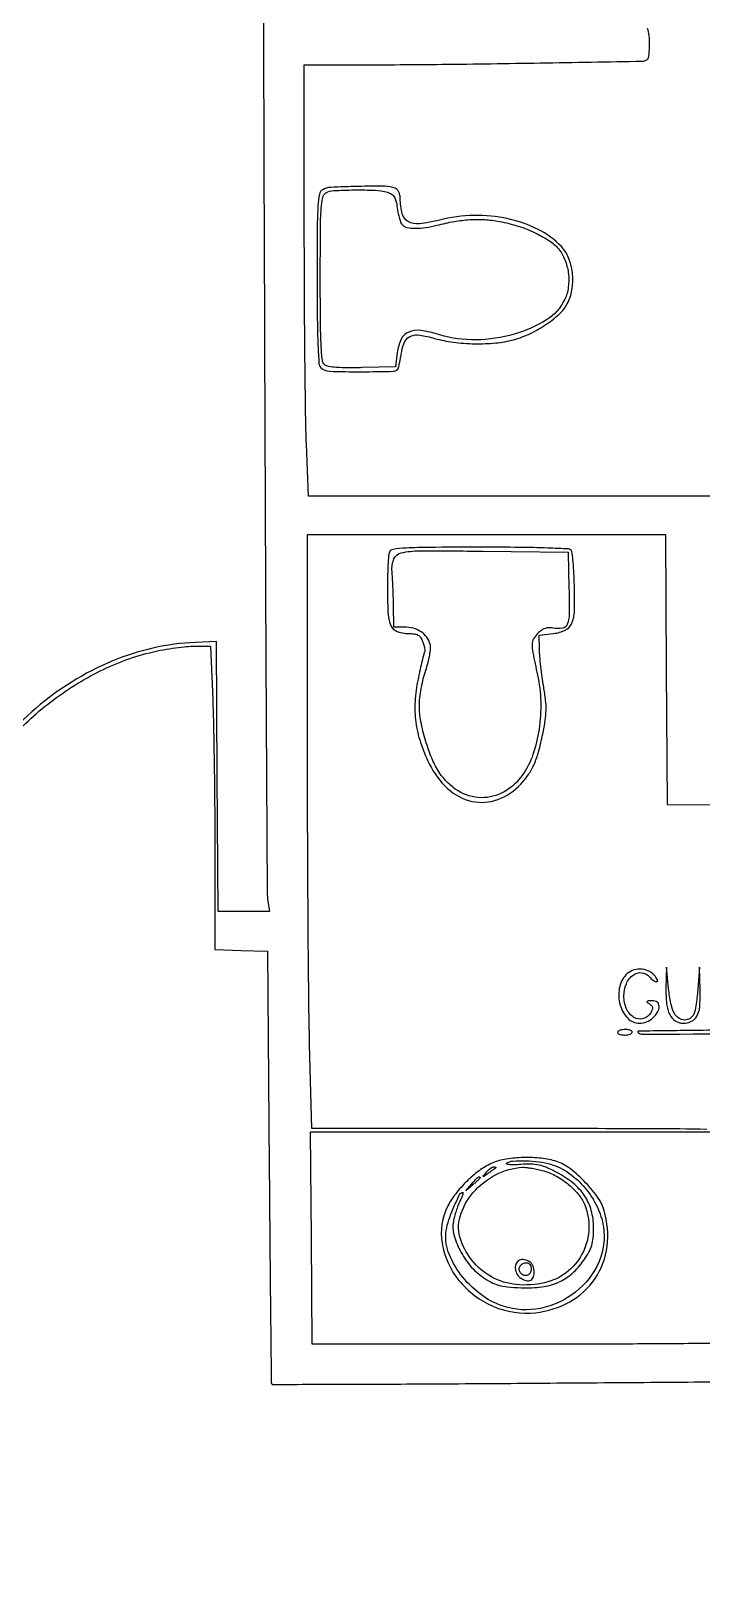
# Model space of a CAD drawing. Extents: x 169 to 2908, y 294 to 2057.
# Drawn here: x 723.5 to 933.4, y 989.1 to 1474.6 of the extents above; entities that cross this region are included whole.
import ezdxf

# ---------------------------------------------------------------- set-up
doc = ezdxf.new("R2010")
doc.units = 0

msp = doc.modelspace()

# ---------------------------------------------------------------- linework, layer by layer
for points in [[(2071.506825, 305.439341, -0.000001), (1934.444724, 305.133768, -0.000138)], [(646.756679, 1851.968669, -0.000145), (746.916667, 1851.998344, 0.000185), (845.97197, 1852.035699, 0.00031), (929.273293, 1852.149658, 0.000005), (1004.735214, 1852.300526, 0.667452), (1004.822202, 1852.511132, 0.198979), (1003.485503, 1853.064609, 0.000003), (736.580845, 1852.994411, 0.000204), (503.215502, 1852.83626, 0.001845)], [(1038.744617, 303.238644, -0.000023), (700.1838, 302.982319, -0.000004), (342.98374, 302.731113, -0.013624)], [(1988.905222, 490.963323, 0.000012), (1874.026711, 490.794518, 0.000021), (1738.015911, 490.58562, 0.000015), (1585.25, 490.339917), (1195, 489.700542), (1194.983701, 526.100271, 0.001103), (1194.93485, 544.503369, 0.000386), (1194.785781, 570.966978, 0.000383), (1194.576977, 600.083506, 0.000448), (1194.332818, 627.723486, -0.000646), (1194.027938, 663.861437, -0.004702), (1194.067155, 681.210191, -0.0029), (1194.260479, 692.278592, -0.316318), (1195.099117, 693.41447, -0.080172), (1196.280534, 693.607664, -0.000004), (1324.530678, 693.874949, -0.000166), (1465.990594, 694.12187, -0.0001)], [(1618.627097, 1718.007453, 0.000004), (1564.009911, 1717.847718, 0.000021)], [(1474.488253, 488.488147, -0.000004), (1562.111462, 488.759446, -0.000246)], [(875.517606, 897.711157, -0.000003), (920.169124, 897.876895, -0.000247)], [(1984.413359, 489.705422, 0.000005), (2072.00811, 490.006244, 0.198017)], [(325.530611, 1082.5, 0.000045), (327.318343, 762.605952, 0.000293)], [(1116.514283, 1208, 0.00006), (1115.815024, 1385.383117, 0.000198)], [(795.834249, 1602), (796.462065, 1403.75, 0.000231), (796.738794, 1327.508627, 0.000377), (797.052444, 1262.78125, 0.000038), (797.381055, 1204.883967, 0.036769), (797.590253, 1202.25), (798.090626, 1199), (790.056166, 1199), (782.021706, 1199), (781.760853, 1241.25), (781.5, 1283.5), (775, 1283.20854, 0.088427), (748.802487, 1277.317083, 0.078748), (725.056446, 1262.601835, 0.078317), (706.917978, 1241.177595, 0.085894)], [(1000.5, 1476.5), (1000.200096, 1470.75), (999.900192, 1465), (1008.450096, 1465), (1017, 1465), (1017, 1397), (1017, 1329), (913.655065, 1329), (810.310131, 1329), (809.666237, 1345.25, -0.006273), (809.414296, 1354.558805, -0.001147), (809.203854, 1371.78125, -0.001234), (809.053555, 1391.937249, -0.001121), (808.996357, 1412.75), (808.970369, 1464), (825.735184, 1464.017638, 0.002458), (852.138415, 1464.175242, 0.001578), (882.775603, 1464.605491, 0.000141), (914.72723, 1465.164102, 0.13476), (916.116908, 1465.572253, 0.232175), (916.760459, 1466.596554, 0.019166), (916.975371, 1469.830243, 0.025587), (916.898294, 1473.162345, 0.073159), (916.393011, 1475.418213, 0.209079)], [(942.76875, 909.918329, 0.000009), (875.297287, 909.614526, 0.074582)], [(481.531082, 1197.796829, 0.00001), (445.492104, 1197.610348, 0.191238)], [(934.913109, 1130.741861, 0.005279), (918.082688, 1130.956551, 0.00055), (878.553499, 1131), (811.320975, 1131), (810.662535, 1157.25, -0.003629), (810.407352, 1171.568828, -0.000865), (810.19691, 1195.396875, -0.000889), (810.051185, 1222.769531, -0.000879), (810.002047, 1250.25), (810, 1317), (865.989147, 1317), (921.978294, 1317), (922.239147, 1274.75), (922.5, 1232.5), (1013.086278, 1232.24474)], [(715.433029, 1251.135735, -0.048566), (728.65226, 1263.813132, -0.048194), (744.192461, 1273.798257, -0.05706), (760.519306, 1279.958642, -0.013914), (763.984291, 1280.729761, -0.010747), (767.798603, 1281.383175, -0.010895), (771.389531, 1281.839421, -0.025467), (774.092958, 1281.984647), (779.685917, 1282), (780.342958, 1265.340288, -0.004775), (780.596264, 1256.862327, -0.001619), (780.806994, 1244.526912, -0.00161), (780.951826, 1230.894247, -0.001851), (781, 1217.880731), (781, 1187.080885), (789.25, 1186.790442), (797.5, 1186.5), (798.017608, 1119, 0.000318), (798.232786, 1093.08924, 0.000526), (798.451434, 1071.208272, 0.000023), (798.670551, 1051.450424, 0.127334), (798.767608, 1051.091989, 0.270266), (799.054896, 1050.925535, 0.000026), (823.827047, 1050.995858, 0.000753), (851.23669, 1051.116358, 0.000453), (883.75, 1051.337689, -0.000131), (917.393101, 1051.58835, -0.000168), (948.376954, 1051.800636, -0.000129), (974.356346, 1051.96317, -0.001433)], [(691.817282, 1198.660095, -0.000045), (655.882812, 1198.450568, -0.000498)]]:
    msp.add_lwpolyline(points, format="xyb")
for points in [[(814.75, 1424.919901, 0.217077), (813.735981, 1423.487026, 0.031362), (813.275881, 1419.844221, 0.014301), (813.045882, 1413.148327, 0.001434), (813, 1397.15031, 0.002327), (813.059569, 1384.351841, 0.0084), (813.27243, 1376.200552, 0.006623), (813.590759, 1370.53759, 0.180936), (814.2, 1369.2, 0.190798), (816.777864, 1368.084683, 0.008333), (826.767693, 1367.938781, 0.006554), (836.925236, 1368.092883, 0.320211), (838.453472, 1369.25, 0.021353), (838.642415, 1369.959568, 0.004358), (838.911808, 1371.230805, 0.004584), (839.198725, 1372.71515, 0.004288), (839.46512, 1374.237847, -0.073302), (840.494577, 1377.440998, -0.184713), (842.261059, 1379.080662, -0.134774), (845.100111, 1379.408426, -0.032903), (849.741223, 1378.376538, 0.040066), (855.526967, 1377.176746, 0.026792), (862.27578, 1376.698039, 0.026953), (868.951403, 1376.942811, 0.044505), (874.5, 1377.949589, 0.045419), (879.752648, 1379.922036, 0.038323), (884.887901, 1382.907495, 0.040004), (889.115559, 1386.348522, 0.0914), (891.513415, 1389.669513, 0.077556), (892.816966, 1394.06565, 0.063366), (892.850832, 1398.97638, 0.065187), (891.673155, 1403.591274, 0.095211), (889.415892, 1407.11371, 0.086728), (882.189829, 1412.471688, 0.06284), (872.722904, 1415.815033, 0.058752), (862.047963, 1416.849501, 0.056299), (851.264175, 1415.404069, -0.032109), (845.007452, 1414.255664, -0.156317), (841.514423, 1414.937562, -0.20712), (839.628124, 1417.370959, -0.061524), (839.013655, 1422.143011, 0.05418), (838.892155, 1423.209646, 0.058735), (838.544728, 1424.194909, 0.065814), (838.031276, 1424.965451, 0.12189), (837.418213, 1425.393011, 0.089653), (834.246706, 1425.994997, 0.007405), (825.810143, 1425.943883, 0.006183), (817.260922, 1425.65965, 0.121039)], [(835, 1424.10639, -0.069897), (836.286011, 1423.546773, -0.116258), (837.120869, 1422.718419, -0.083057), (837.66696, 1421.397796, -0.023085), (838.069868, 1419.186202, 0.019109), (838.364647, 1417.491873, 0.021653), (838.778754, 1415.895217, 0.021489), (839.243443, 1414.581718, 0.100938), (839.682856, 1413.917144, 0.148572), (841.173856, 1413.121075, 0.045776), (843.736411, 1412.85377, 0.039229), (846.94006, 1413.065424, 0.027196), (850.5, 1413.782492, -0.019732), (855.924087, 1414.959512, -0.028143), (860.816892, 1415.53933, -0.030341), (865.441922, 1415.544045, -0.029944), (870.054195, 1414.990173, -0.032882), (875.900636, 1413.527645, -0.03405), (881.434685, 1411.324066, -0.036629), (886.014897, 1408.700145, -0.085379), (888.860496, 1405.974819, -0.072643), (890.711474, 1402.517991, -0.060131), (891.650119, 1398.444259, -0.060629), (891.588929, 1394.300128, -0.076949), (890.497811, 1390.63663, -0.14286), (884.758435, 1384.182723, -0.070699), (874.654682, 1379.68314, -0.065419), (862.69379, 1377.910209, -0.077917), (851.408931, 1379.489176, 0.036242), (845.425683, 1380.840244, 0.137674), (841.659615, 1380.370855, 0.185554), (839.335354, 1378.141503, 0.076811), (838.086326, 1373.893735), (837.5, 1369.5), (827.145999, 1369.213869, -0.00788), (822.55991, 1369.159441, -0.017557), (819.07253, 1369.295532, -0.019029), (816.517989, 1369.583279, -0.136463), (815.395999, 1370.086313, -0.195478), (814.637816, 1371.500989, -0.013555), (814.274727, 1376.099706, -0.010913), (814.054632, 1383.468991, -0.002008), (814, 1397.072755, -0.001498), (814.046207, 1412.491354, -0.014776), (814.276805, 1418.976537, -0.032731), (814.739885, 1422.504027, -0.215081), (815.75, 1423.919901, -0.119467), (818.18374, 1424.645117, -0.010529), (824.648734, 1424.843939, -0.013895), (831.115085, 1424.726884, -0.056306)], [(835.606989, 1311.418213, 0.0738), (835.367322, 1310.341776, 0.005225), (835.178303, 1307.261707, 0.007284), (835.044262, 1303.568025, 0.005426), (835, 1299.489641, 0.014117), (835.214577, 1291.891465, 0.099912), (836.143257, 1288.338039, 0.196773), (838.097123, 1286.598545, 0.084913), (841.596179, 1286, -0.032022), (843.411215, 1285.883637, -0.100189), (844.563545, 1285.49182, -0.117543), (845.368344, 1284.724624, -0.053045), (846.031905, 1283.416084, -0.02106), (846.377528, 1282.377338, -0.026808), (846.603304, 1281.393109, -0.026616), (846.701038, 1280.573415, -0.156004), (846.597549, 1280.157838, 0.07742), (846.380142, 1279.642245, 0.002386), (845.83131, 1277.39696, 0.004634), (845.220094, 1274.73497, 0.003185), (844.57431, 1271.706037, 0.036512), (843.654273, 1264.706859, 0.047229), (843.891699, 1258.236813, 0.046787), (845.344098, 1251.878568, 0.034861), (848.066741, 1245.212864, 0.09178), (853.879576, 1237.413997, 0.132961), (861.448059, 1233.446165, 0.144847), (869.501184, 1234.004333, 0.116934), (876.738061, 1238.84673, 0.037632), (879.145551, 1241.866529, 0.046265), (880.889968, 1245.019371, 0.037293), (882.273372, 1248.950857, 0.014968), (883.59511, 1254.499208, 0.013147), (884.365979, 1258.79304, 0.032746), (884.639468, 1261.969898, 0.033563), (884.492775, 1265.109234, 0.014443), (883.896403, 1269.260679, -0.008142), (883.410913, 1272.362078, -0.006643), (882.989671, 1275.695324, -0.006719), (882.683911, 1278.774187, -0.017442), (882.571041, 1281), (882.5, 1285.5), (886.976329, 1286, 0.083161), (890.649943, 1287.045144, 0.181664), (892.653698, 1289.118734, 0.095836), (893.514642, 1293.009393, 0.014355), (893.49838, 1301.052687, 0.005905), (893.334942, 1304.89227, 0.008387), (893.092106, 1308.300707, 0.005199), (892.81172, 1311.143933, 0.11168), (892.539234, 1311.936519, 0.246681), (891.673355, 1312.447951, 0.003126), (885.098387, 1312.734545, 0.006868), (876.421316, 1312.939134, 0.00246), (864.047972, 1313, 0.001486), (848.079088, 1312.952544, 0.012405), (840.85557, 1312.730341, 0.020798), (836.755088, 1312.330725, 0.2729)], [(891.784339, 1300.08024, -0.007895), (891.858222, 1291.965136, -0.092304), (891.260278, 1288.868917, -0.26052), (889.759677, 1287.639906, -0.093751), (886.901262, 1287.669748, 0.055023), (885.528742, 1287.790097, 0.076872), (884.317814, 1287.574852, 0.072029), (883.172045, 1286.98827, 0.042131), (881.991593, 1285.991593, 0.067303), (880.685057, 1284.276473, 0.129031), (880.24346, 1282.616119, 0.05004), (880.49353, 1280.037958, 0.003598), (881.948677, 1273, -0.046148), (882.94857, 1264.626568, -0.043072), (882.435611, 1256.011457, -0.045198), (880.532394, 1248.093712, -0.070059), (877.378331, 1241.824431, -0.111614), (871.496954, 1236.427438, -0.136485), (864.288851, 1234.59554, -0.134651), (857.096863, 1236.742592, -0.107324), (851.271418, 1242.409824, -0.048638), (848.981821, 1246.721734, -0.024983), (846.934057, 1252.492701, -0.02498), (845.469455, 1258.449852, -0.047818), (845, 1263.347431, -0.028773), (845.141716, 1265.808019, -0.015475), (845.584062, 1268.816037, -0.015364), (846.226405, 1271.864355, -0.023244), (846.988297, 1274.465986, 0.019411), (847.71587, 1276.881642, 0.021483), (848.226112, 1279.266497, 0.022108), (848.483293, 1281.336535, 0.081505), (848.374034, 1282.645865, 0.098906), (847.350079, 1284.803633, 0.086787), (845.534964, 1286.519882, 0.07979), (843.09779, 1287.622983, 0.066544), (840.277494, 1288), (837, 1288), (836.898547, 1294.75, 0.00376), (836.833732, 1297.623853, 0.003131), (836.722734, 1300.677646, 0.00316), (836.585935, 1303.472172, 0.008572), (836.4425, 1305.450497, -0.121343), (837.03463, 1309.316413, -0.244401), (839.334428, 1311.245269, -0.054752), (845.021986, 1311.868269, -0.002426), (864.885788, 1311.766077), (891.5, 1311.5)], [(909.612244, 1179.124028, 0.142897), (907.547248, 1174.86756, 0.110397), (907.817007, 1169.692934, 0.124028), (910.179732, 1165.554679, 0.204068), (913.830314, 1164, 0.095484), (916.050928, 1164.427969, 0.083093), (918.077149, 1165.660761, 0.087803), (919.50211, 1167.411232, 0.12771), (920, 1169.328741, 0.107999), (919.845954, 1170.033604, 0.12718), (919.415718, 1170.56203, 0.104574), (918.707846, 1170.883317, 0.056181), (917.75, 1170.984687, 0.011258), (916.560299, 1170.949794, 0.218779), (916.242223, 1170.783144, 0.413089), (916.274984, 1170.524634, 0.023438), (917, 1170.013154, -0.061648), (917.676495, 1169.454063, -0.154337), (917.952428, 1168.883906, -0.13387), (917.869206, 1168.203345, -0.04176), (917.397872, 1167.278467, -0.184317), (914.983739, 1165.437624, -0.213979), (912.142421, 1165.8226, -0.152592), (909.827953, 1168.506204, -0.102565), (909, 1172.5, -0.096926), (909.749914, 1176.332166, -0.13603), (911.867573, 1179.078301, -0.190653), (914.560379, 1179.814047, -0.194396), (917, 1178.5, 0.036868), (917.5526, 1177.926025, 0.037078), (918.182513, 1177.440625, 0.039659), (918.794144, 1177.103987, 0.106366), (919.277432, 1177, 0.348222), (919.503668, 1177.179302, 0.151437), (919.474985, 1177.5875, 0.06438), (919.123866, 1178.231253, 0.026921), (918.5, 1179, 0.109486), (916.518436, 1180.406086, 0.096566), (914.034814, 1180.926343, 0.097729), (911.562865, 1180.474265, 0.115385)], [(922.141975, 1174.972506, 0.032852), (922.357568, 1170.068394, 0.086101), (923.332778, 1166.69469, 0.134373), (925.05821, 1164.728675, 0.146876), (927.485275, 1164, 0.108696), (930.141993, 1164.584453, 0.166327), (931.831336, 1166.198856, 0.100157), (932.693582, 1169.211075, 0.025422), (932.838307, 1174.321429), (932.676614, 1181.5), (932.088307, 1174.5, -0.012041), (931.540441, 1169.443455, -0.067286), (930.824668, 1166.820235, -0.148127), (929.721135, 1165.496324, -0.14649), (928.063428, 1165, -0.15209), (926.126189, 1165.603223, -0.122624), (924.67675, 1167.245746, -0.071888), (923.651251, 1170.187069, -0.022545), (922.96688, 1174.813439), (922.28395, 1181.5)], [(907, 1161.212804, 0.328791), (907.4873, 1160.551866, 0.066929), (909.011907, 1160.295632, 0.06169), (910.664921, 1160.445427, 0.203654), (911.539327, 1161.063632, 0.283643), (911.539613, 1161.417569, 0.145298), (911.196328, 1161.724942, 0.075356), (910.500242, 1161.933615, 0.035221), (909.559017, 1162, 0.029137), (908.57857, 1161.942817, 0.04551), (907.751711, 1161.768761, 0.057246), (907.174246, 1161.515854, 0.266994)], [(913.381481, 1161.191767, 0.260549), (914.472824, 1160.584954, 0.000052), (978.999994, 1160.740634, 0.000063), (1043.384624, 1160.910853, 0.198193), (1044.856067, 1161.522733, 0.665516), (1044.771639, 1161.728705, 0.000082), (1025.757934, 1161.865789, 0.001198), (1004.494955, 1161.964655, 0.00071), (979.136357, 1161.985791, 0.001069), (953.775394, 1161.91668, 0.001803), (932.50445, 1161.736525, 0.000154), (913.55178, 1161.501825, 0.583126)], [(945.223224, 1097.25, -0.000952), (945.305659, 1084.658106, -0.001553), (945.322081, 1073.974738, -0.000174), (945.303826, 1064.442651, -0.146963), (945.171096, 1064.004429, -0.249263), (944.794887, 1063.800714, -0.000064), (925.354172, 1063.653131, -0.001153), (903.758605, 1063.541761, -0.000696), (878.171096, 1063.504429), (811.5, 1063.5), (811.236519, 1096.75), (810.973039, 1130), (877.959743, 1130), (944.946448, 1130)], [(867.5, 1120.088265, 0.051534), (863.723201, 1117.82517, 0.03249), (859.813605, 1114.479879, 0.032394), (856.35011, 1110.635313, 0.049238), (853.924956, 1106.852902, 0.160414), (852.105383, 1095.102, 0.131012), (857.378068, 1083.452816, 0.121294), (868.178859, 1075.346933, 0.127318), (881.307686, 1073.374371, 0.102193), (892.067248, 1076.795121, 0.117625), (899.965874, 1084.089882, 0.117786), (903.71412, 1094.156018, 0.102671), (902.783884, 1105.38398, 0.085706), (900.633056, 1109.743997, 0.037903), (896.457668, 1114.650776, 0.037846), (891.624425, 1118.841624, 0.092222), (887.405026, 1120.904614, 0.045788), (882.494425, 1121.794725, 0.032209), (876.87818, 1121.926211, 0.032754), (871.531004, 1121.35471, 0.066322)], [(886.141557, 1119.839442, -0.082535), (891.755521, 1117.087371, -0.062896), (896.791337, 1112.432436, -0.061846), (900.589637, 1106.577952, -0.073487), (902.568058, 1100.299754, -0.144661), (901.135322, 1089.234478, -0.121605), (893.878025, 1079.847042, -0.118003), (882.883128, 1074.727941, -0.13112), (871.216967, 1075.427935, -0.082525), (864.013092, 1079.227565, -0.069048), (857.90932, 1085.362123, -0.073551), (854.042996, 1092.470303, -0.128168), (853.401259, 1099.107875, -0.042623), (854.220711, 1102.40276, -0.019841), (855.808907, 1106.5142, -0.011265), (857.598449, 1110.407624, -0.286859), (858.546004, 1111, -0.475316), (858.667705, 1110.850541, -0.026976), (858.494003, 1110.192188, -0.025397), (858.157377, 1109.305101, -0.013781), (857.659328, 1108.25, 0.025648), (857.079474, 1106.942089, 0.013469), (856.487586, 1105.263953, 0.013364), (855.972202, 1103.507555, 0.019985), (855.625187, 1101.946436, 0.110519), (855.799096, 1097.746071, 0.056117), (857.739494, 1092.796815, 0.053433), (860.919663, 1088.072957, 0.066426), (864.830814, 1084.509933, 0.028571), (867.465895, 1082.897718, 0.055624), (869.751692, 1081.982594, 0.044527), (872.498602, 1081.480811, 0.012676), (876.830814, 1081.193025, 0.041592), (883.322499, 1081.466845, 0.072372), (888.50834, 1082.900857, 0.078738), (892.773882, 1085.643531, 0.058791), (896.486625, 1089.836142, 0.025215), (898.053852, 1092.353184, 0.05462), (898.934717, 1094.45209, 0.051649), (899.367599, 1096.765022, 0.020455), (899.5, 1100, 0.066732), (898.782016, 1105.355678, 0.080411), (896.68154, 1109.972057, 0.075141), (893.096251, 1113.918483, 0.049893), (887.982924, 1117.294991, 0.018462), (884.833676, 1118.804552, 0.048294), (882.449678, 1119.577557, 0.0503), (880.018518, 1119.862132, 0.021463), (876.741217, 1119.773913, -0.011471), (874.612849, 1119.674036, -0.027957), (873.043844, 1119.724178, -0.069916), (872.26776, 1119.903808, -0.616167), (872.241217, 1120.170242, -0.123835), (874.29568, 1120.849319, -0.024157), (878.224314, 1120.945636, -0.026479), (882.50168, 1120.616744, -0.040374)], [(883.436489, 1117.911675, -0.061488), (887.409635, 1116.372944, -0.045691), (891.339942, 1113.777467, -0.046688), (894.619493, 1110.608435, -0.078523), (896.624233, 1107.356912, -0.104853), (898.032363, 1099.908079, -0.104508), (896.29943, 1092.519147, -0.105865), (891.754079, 1086.534718, -0.110289), (885.218945, 1083.044006, -0.080864), (876.430479, 1082.077603, -0.099609), (868.456079, 1084.117349, -0.103287), (862.100381, 1088.997551, -0.093141), (857.942883, 1096.185572, -0.157475), (857.751108, 1103.489315, -0.10536), (861.762185, 1110.900483, -0.096022), (868.862391, 1116.564084, -0.106584), (877.30718, 1118.896648, -0.043311), (878.279096, 1118.868025, -0.010832), (879.853126, 1118.649945, -0.010985), (881.649207, 1118.320691, -0.010851)], [(868.916667, 1118.717032, 0.006866), (868.655857, 1118.534628, 0.000676), (868.034896, 1118.086246, 0.000854), (867.296353, 1117.549513, 0.000677), (866.5, 1116.967032, -0.001613), (865.186266, 1116.009889, -0.268706), (865.016402, 1115.992604, -0.484056), (864.986902, 1116.11031, -0.002253), (865.872445, 1117.25, -0.033687), (866.47468, 1117.919689, -0.036088), (867.148474, 1118.485938, -0.038743), (867.793695, 1118.880901, -0.118513), (868.289111, 1119, -0.025033), (868.664158, 1118.981211, -0.081051), (868.904197, 1118.916878, -0.280207), (868.968895, 1118.82247, -0.262974)], [(864, 1115.654988, -0.191119), (863.918017, 1115.44834, -0.007508), (863.339062, 1114.851732, -0.012381), (862.612165, 1114.159969, -0.008332), (861.75, 1113.404988), (859.5, 1111.5), (861.404988, 1113.75, -0.010402), (862.598996, 1115.102181, -0.048385), (863.373826, 1115.795506, -0.197337), (863.789444, 1115.898791, -0.372044)], [(875.708849, 1089.375516, 0.151631), (875.051633, 1088.126656, 0.109282), (875.105889, 1086.542738, 0.100198), (875.84637, 1085.016344, 0.10741), (877.107359, 1083.942543, 0.093305), (878.838663, 1083.396869, 0.209867), (880.129348, 1083.788327, 0.182318), (880.833958, 1085.072258, 0.070565), (880.834665, 1087.134665, 0.143009), (880.156464, 1088.634586, 0.112958), (878.718377, 1089.698825, 0.121493), (877.046389, 1089.986405, 0.180402)], [(880, 1087, -0.14817), (879.627782, 1085.771527, -0.177865), (878.657809, 1085.063787, -0.178179), (877.461727, 1085.152889, -0.148632), (876.5, 1086, -0.146325), (876.228266, 1087.009334, -0.144467), (876.553147, 1088.007885, -0.131205), (877.404587, 1088.737323, -0.112333), (878.559017, 1089, -0.137622), (879.108519, 1088.845833, -0.100183), (879.576711, 1088.4125, -0.086062), (879.891917, 1087.764357, -0.070352)]]:
    msp.add_lwpolyline(points, format="xyb", close=True)

doc.saveas('drawing.dxf')
